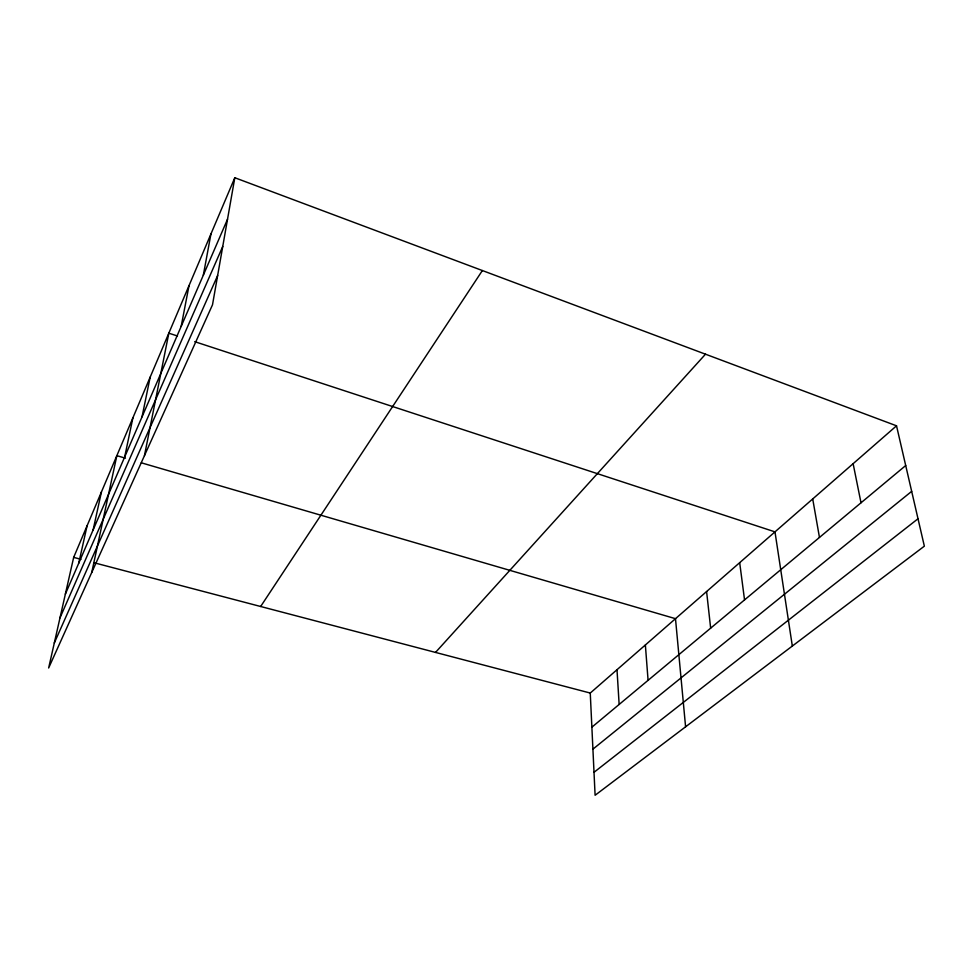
<?xml version="1.0" encoding="UTF-8"?>
<svg xmlns="http://www.w3.org/2000/svg" width="973" height="973" viewBox="0 0 973 973"><rect width="100%" height="100%" fill="white"/><g stroke="black" fill="none" stroke-linecap="round" stroke-linejoin="round"><path stroke-width="1.46" d="M234.809 177.731L212.503 304.804L48.65 667.989L73.668 557.383L234.809 177.731L896.522 425.809L924.35 546.169L595.099 795.269L590.258 693.056L896.522 425.809M203.333 275.177L210.934 233.994M181.173 326.393L189.017 285.624M144.454 455.656L168.828 333.18L177.463 336.001M142.034 416.858L150.183 377.11M124.666 457.018L132.9 417.831M91.766 572.416L116.845 455.668L125.468 458.186M93.116 529.944L101.435 491.961M78.764 563.136L87.084 525.785M65.361 594.114L227.524 219.241M59.985 617.879L222.744 246.461M54.306 642.983L217.648 275.529M260.655 606.495L482.377 270.543M435.527 652.421L705.498 354.196M591.876 727.184L905.705 465.532M592.91 749.161L911.677 491.353M594.004 772.307L918.013 518.755M73.668 557.383L80.978 559.305M94.15 562.771L590.258 693.056M141.304 462.807L675.493 618.682L685.588 726.807M194.709 341.657L774.982 531.866L792.326 646.06M853.126 463.683L861.008 502.786M812.71 498.942L819.461 537.424M739.687 562.662L744.54 599.891M706.593 591.548L710.655 628.144M645.367 644.965L648.079 680.322M617.004 669.716L619.144 704.452"/></g></svg>
